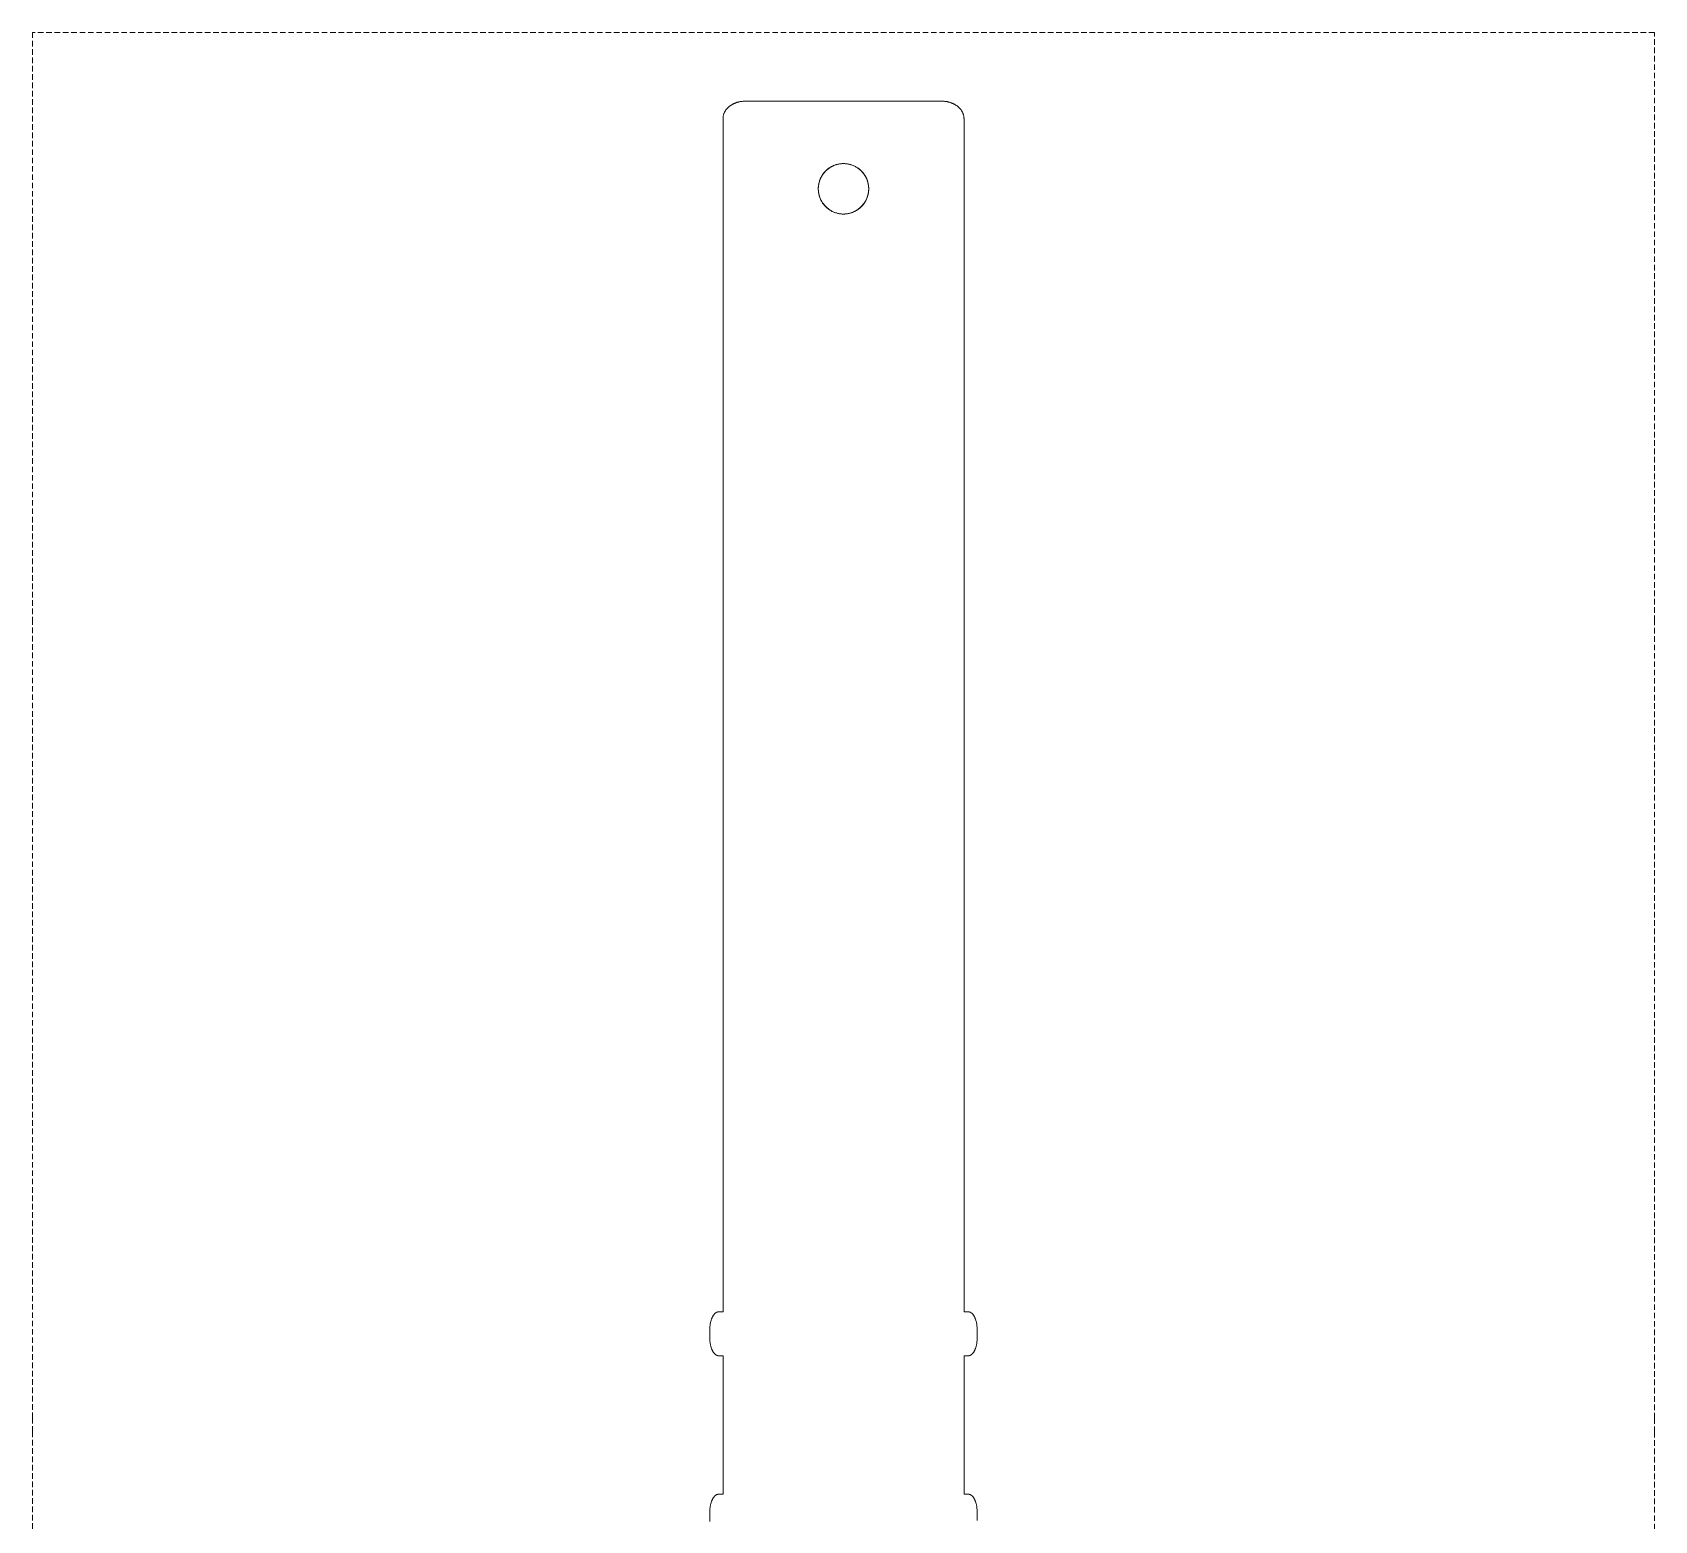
# Model space of a CAD drawing. Header units: millimetres. Extents: x -75 to 3710, y -20 to 2482.
# Drawn here: x 1487.7 to 1857.9, y 322.4 to 661.9 of the extents above; entities that cross this region are included whole.
import ezdxf

# ---------------------------------------------------------------- set-up
doc = ezdxf.new("R2010")
doc.units = ezdxf.units.MM
doc.linetypes.add('HIDDEN', pattern=[1.905, 1.27, -0.635])
doc.layers.add('ZANO_R', color=7, linetype='Continuous', lineweight=0)
doc.layers.add('ZANO_R_przerywana', color=7, linetype='HIDDEN', lineweight=0)

msp = doc.modelspace()

# ---------------------------------------------------------------- linework, layer by layer
at = {"layer": 'ZANO_R'}
for p, q in [((1645.87, 644.05), (1645.93, 644.13)), ((1645.93, 644.13), (1645.99, 644.22)), ((1645.99, 644.22), (1646.05, 644.3)), ((1646.05, 644.3), (1646.12, 644.39)), ((1646.12, 644.39), (1646.19, 644.47)), ((1646.19, 644.47), (1646.26, 644.55)), ((1646.26, 644.55), (1646.33, 644.63)), ((1646.33, 644.63), (1646.41, 644.7)), ((1646.41, 644.7), (1646.49, 644.78)), ((1646.49, 644.78), (1646.57, 644.85)), ((1646.57, 644.85), (1646.65, 644.92)), ((1646.65, 644.92), (1646.73, 644.99)), ((1646.73, 644.99), (1646.81, 645.06)), ((1646.81, 645.06), (1646.91, 645.13)), ((1646.91, 645.13), (1647, 645.2)), ((1647, 645.2), (1647.1, 645.26)), ((1647.1, 645.26), (1647.2, 645.33)), ((1647.2, 645.33), (1647.29, 645.39)), ((1647.29, 645.39), (1647.4, 645.45)), ((1647.4, 645.45), (1647.5, 645.51)), ((1647.5, 645.51), (1647.6, 645.56)), ((1647.6, 645.56), (1647.7, 645.61)), ((1647.7, 645.61), (1647.81, 645.66)), ((1647.81, 645.66), (1647.92, 645.71)), ((1647.92, 645.71), (1648.02, 645.76)), ((1648.02, 645.76), (1648.13, 645.8)), ((1648.13, 645.8), (1648.24, 645.84)), ((1648.24, 645.84), (1648.35, 645.88)), ((1648.35, 645.88), (1648.46, 645.92)), ((1648.46, 645.92), (1648.58, 645.96)), ((1648.58, 645.96), (1648.7, 645.99)), ((1648.7, 645.99), (1648.82, 646.02)), ((1648.82, 646.02), (1648.94, 646.05)), ((1648.94, 646.05), (1649.06, 646.08)), ((1649.06, 646.08), (1649.19, 646.11)), ((1649.19, 646.11), (1649.31, 646.13)), ((1649.31, 646.13), (1649.43, 646.15)), ((1649.43, 646.15), (1649.56, 646.17)), ((1649.56, 646.17), (1649.68, 646.18)), ((1649.68, 646.18), (1649.8, 646.2)), ((1649.8, 646.2), (1649.93, 646.21)), ((1649.93, 646.21), (1650.05, 646.22)), ((1650.05, 646.22), (1650.18, 646.22)), ((1650.18, 646.22), (1650.3, 646.22)), ((1650.3, 646.22), (1650.43, 646.23)), ((1650.43, 646.23), (1655.74, 646.23)), ((1655.74, 646.23), (1656.71, 646.23)), ((1656.71, 646.23), (1688.9, 646.23)), ((1688.9, 646.23), (1689.87, 646.23)), ((1689.87, 646.23), (1695.18, 646.23)), ((1695.18, 646.23), (1695.31, 646.22)), ((1695.31, 646.22), (1695.43, 646.22)), ((1695.43, 646.22), (1695.56, 646.22)), ((1695.56, 646.22), (1695.68, 646.21)), ((1695.68, 646.21), (1695.81, 646.2)), ((1695.81, 646.2), (1695.93, 646.18)), ((1695.93, 646.18), (1696.06, 646.17)), ((1696.06, 646.17), (1696.18, 646.15)), ((1696.18, 646.15), (1696.3, 646.13)), ((1696.3, 646.13), (1696.43, 646.11)), ((1696.43, 646.11), (1696.55, 646.08)), ((1696.55, 646.08), (1696.67, 646.05)), ((1696.67, 646.05), (1696.79, 646.02)), ((1696.79, 646.02), (1696.91, 645.99)), ((1696.91, 645.99), (1697.03, 645.96)), ((1697.03, 645.96), (1697.15, 645.92)), ((1697.15, 645.92), (1697.26, 645.88)), ((1697.26, 645.88), (1697.37, 645.84)), ((1697.37, 645.84), (1697.48, 645.8)), ((1697.48, 645.8), (1697.59, 645.76)), ((1697.59, 645.76), (1697.7, 645.71)), ((1697.7, 645.71), (1697.8, 645.66)), ((1697.8, 645.66), (1697.91, 645.61)), ((1697.91, 645.61), (1698.01, 645.56)), ((1698.01, 645.56), (1698.12, 645.51)), ((1698.12, 645.51), (1698.22, 645.45)), ((1698.22, 645.45), (1698.32, 645.39)), ((1698.32, 645.39), (1698.42, 645.33)), ((1698.42, 645.33), (1698.52, 645.26)), ((1698.52, 645.26), (1698.61, 645.2)), ((1698.61, 645.2), (1698.71, 645.13)), ((1698.71, 645.13), (1698.8, 645.06)), ((1698.8, 645.06), (1698.88, 644.99)), ((1698.88, 644.99), (1698.97, 644.92)), ((1698.97, 644.92), (1699.05, 644.85)), ((1699.05, 644.85), (1699.13, 644.78)), ((1699.13, 644.78), (1699.2, 644.7)), ((1699.2, 644.7), (1699.28, 644.63)), ((1699.28, 644.63), (1699.35, 644.55)), ((1699.35, 644.55), (1699.43, 644.47)), ((1699.43, 644.47), (1699.49, 644.39)), ((1699.49, 644.39), (1699.56, 644.3)), ((1699.56, 644.3), (1699.62, 644.22)), ((1699.62, 644.22), (1699.69, 644.13)), ((1699.69, 644.13), (1699.75, 644.05)), ((1645.31, 642.42), (1645.32, 642.52)), ((1645.31, 642.32), (1645.31, 642.42)), ((1645.31, 642.23), (1645.31, 642.32)), ((1645.31, 611.23), (1645.31, 642.23)), ((1645.32, 642.52), (1645.33, 642.62)), ((1645.33, 642.62), (1645.35, 642.72)), ((1645.35, 642.72), (1645.36, 642.82)), ((1645.36, 642.82), (1645.38, 642.91)), ((1645.38, 642.91), (1645.41, 643.01)), ((1645.41, 643.01), (1645.43, 643.11)), ((1645.43, 643.11), (1645.46, 643.21)), ((1645.46, 643.21), (1645.5, 643.3)), ((1645.5, 643.3), (1645.53, 643.4)), ((1645.53, 643.4), (1645.57, 643.5)), ((1645.57, 643.5), (1645.61, 643.59)), ((1645.61, 643.59), (1645.66, 643.68)), ((1645.66, 643.68), (1645.71, 643.77)), ((1645.71, 643.77), (1645.76, 643.87)), ((1645.76, 643.87), (1645.81, 643.96)), ((1645.81, 643.96), (1645.87, 644.05)), ((1699.75, 644.05), (1699.8, 643.96)), ((1699.8, 643.96), (1699.86, 643.87)), ((1699.86, 643.87), (1699.91, 643.77)), ((1699.91, 643.77), (1699.96, 643.68)), ((1699.96, 643.68), (1700, 643.59)), ((1700, 643.59), (1700.04, 643.5)), ((1700.04, 643.5), (1700.08, 643.4)), ((1700.08, 643.4), (1700.12, 643.3)), ((1700.12, 643.3), (1700.15, 643.21)), ((1700.15, 643.21), (1700.18, 643.11)), ((1700.18, 643.11), (1700.21, 643.01)), ((1700.21, 643.01), (1700.23, 642.91)), ((1700.23, 642.91), (1700.25, 642.82)), ((1700.25, 642.82), (1700.27, 642.72)), ((1700.27, 642.72), (1700.28, 642.62)), ((1700.28, 642.62), (1700.29, 642.52)), ((1700.29, 642.52), (1700.3, 642.42)), ((1700.3, 642.42), (1700.3, 642.32)), ((1700.3, 642.32), (1700.31, 642.23)), ((1700.31, 642.23), (1700.31, 611.23)), ((1667.95, 629.3), (1667.84, 629.13)), ((1667.89, 629.21), (1668, 629.38)), ((1668.05, 629.46), (1667.95, 629.3)), ((1668, 629.38), (1668.11, 629.54)), ((1668.17, 629.62), (1668.05, 629.46)), ((1668.11, 629.54), (1668.23, 629.71)), ((1668.28, 629.78), (1668.17, 629.62)), ((1668.23, 629.71), (1668.35, 629.86)), ((1668.41, 629.93), (1668.28, 629.78)), ((1668.35, 629.86), (1668.48, 630.01)), ((1668.54, 630.08), (1668.41, 629.93)), ((1668.48, 630.01), (1668.61, 630.16)), ((1668.67, 630.22), (1668.54, 630.08)), ((1668.61, 630.16), (1668.75, 630.3)), ((1668.81, 630.36), (1668.67, 630.22)), ((1668.75, 630.3), (1668.89, 630.44)), ((1668.95, 630.49), (1668.81, 630.36)), ((1668.89, 630.44), (1669.04, 630.57)), ((1669.1, 630.62), (1668.95, 630.49)), ((1669.04, 630.57), (1669.19, 630.7)), ((1669.25, 630.75), (1669.1, 630.62)), ((1669.19, 630.7), (1669.35, 630.82)), ((1669.41, 630.87), (1669.25, 630.75)), ((1669.35, 630.82), (1669.51, 630.94)), ((1669.57, 630.98), (1669.41, 630.87)), ((1669.51, 630.94), (1669.68, 631.05)), ((1669.74, 631.09), (1669.57, 630.98)), ((1669.68, 631.05), (1669.84, 631.15)), ((1669.9, 631.19), (1669.74, 631.09)), ((1669.84, 631.15), (1670.02, 631.25)), ((1670.07, 631.29), (1669.9, 631.19)), ((1670.02, 631.25), (1670.19, 631.35)), ((1670.25, 631.38), (1670.07, 631.29)), ((1670.19, 631.35), (1670.37, 631.43)), ((1670.43, 631.46), (1670.25, 631.38)), ((1670.37, 631.43), (1670.55, 631.52)), ((1670.61, 631.54), (1670.43, 631.46)), ((1670.55, 631.52), (1670.73, 631.59)), ((1670.79, 631.61), (1670.61, 631.54)), ((1670.73, 631.59), (1670.92, 631.66)), ((1670.97, 631.68), (1670.79, 631.61)), ((1670.92, 631.66), (1671.11, 631.72)), ((1671.16, 631.74), (1670.97, 631.68)), ((1671.11, 631.72), (1671.3, 631.78)), ((1671.35, 631.79), (1671.16, 631.74)), ((1671.3, 631.78), (1671.49, 631.82)), ((1671.54, 631.83), (1671.35, 631.79)), ((1671.49, 631.82), (1671.69, 631.87)), ((1671.73, 631.87), (1671.54, 631.83)), ((1671.69, 631.87), (1671.88, 631.9)), ((1671.93, 631.91), (1671.73, 631.87)), ((1671.88, 631.9), (1672.08, 631.93)), ((1672.12, 631.93), (1671.93, 631.91)), ((1672.08, 631.93), (1672.28, 631.95)), ((1672.32, 631.95), (1672.12, 631.93)), ((1672.28, 631.95), (1672.47, 631.97)), ((1672.51, 631.97), (1672.32, 631.95)), ((1672.47, 631.97), (1672.67, 631.97)), ((1672.71, 631.98), (1672.51, 631.97)), ((1672.67, 631.97), (1672.87, 631.98)), ((1672.9, 631.98), (1672.71, 631.98)), ((1672.87, 631.98), (1673.07, 631.97)), ((1673.1, 631.97), (1672.9, 631.98)), ((1673.07, 631.97), (1673.27, 631.96)), ((1673.3, 631.95), (1673.1, 631.97)), ((1673.27, 631.96), (1673.46, 631.94)), ((1673.49, 631.93), (1673.3, 631.95)), ((1673.46, 631.94), (1673.66, 631.91)), ((1673.69, 631.91), (1673.49, 631.93)), ((1673.66, 631.91), (1673.86, 631.88)), ((1673.88, 631.87), (1673.69, 631.91)), ((1673.86, 631.88), (1674.05, 631.84)), ((1674.07, 631.84), (1673.88, 631.87)), ((1674.05, 631.84), (1674.24, 631.79)), ((1674.26, 631.79), (1674.07, 631.84)), ((1674.24, 631.79), (1674.44, 631.74)), ((1674.45, 631.74), (1674.26, 631.79)), ((1674.44, 631.74), (1674.63, 631.68)), ((1674.64, 631.68), (1674.45, 631.74)), ((1674.63, 631.68), (1674.81, 631.61)), ((1674.82, 631.61), (1674.64, 631.68)), ((1674.81, 631.61), (1675, 631.54)), ((1675.01, 631.54), (1674.82, 631.61)), ((1675, 631.54), (1675.18, 631.46)), ((1675.19, 631.46), (1675.01, 631.54)), ((1675.18, 631.46), (1675.36, 631.38)), ((1675.36, 631.38), (1675.19, 631.46)), ((1675.54, 631.29), (1675.36, 631.38)), ((1675.36, 631.38), (1675.54, 631.29)), ((1675.71, 631.19), (1675.54, 631.29)), ((1675.54, 631.29), (1675.71, 631.19)), ((1675.88, 631.09), (1675.71, 631.19)), ((1675.71, 631.19), (1675.88, 631.09)), ((1676.04, 630.98), (1675.88, 631.09)), ((1675.88, 631.09), (1676.04, 630.98)), ((1676.2, 630.87), (1676.04, 630.98)), ((1676.04, 630.98), (1676.21, 630.86)), ((1676.36, 630.75), (1676.2, 630.87)), ((1676.21, 630.86), (1676.36, 630.74)), ((1676.51, 630.62), (1676.36, 630.75)), ((1676.36, 630.74), (1676.52, 630.62)), ((1676.66, 630.5), (1676.51, 630.62)), ((1676.52, 630.62), (1676.67, 630.49)), ((1676.8, 630.36), (1676.66, 630.5)), ((1676.67, 630.49), (1676.81, 630.35)), ((1676.94, 630.22), (1676.8, 630.36)), ((1676.81, 630.35), (1676.95, 630.21)), ((1677.07, 630.08), (1676.94, 630.22)), ((1676.95, 630.21), (1677.09, 630.07)), ((1677.2, 629.93), (1677.07, 630.08)), ((1677.09, 630.07), (1677.22, 629.92)), ((1677.33, 629.78), (1677.2, 629.93)), ((1677.22, 629.92), (1677.34, 629.76)), ((1677.45, 629.62), (1677.33, 629.78)), ((1677.34, 629.76), (1677.46, 629.6)), ((1677.56, 629.46), (1677.45, 629.62)), ((1677.46, 629.6), (1677.57, 629.44)), ((1677.67, 629.3), (1677.56, 629.46)), ((1677.57, 629.44), (1677.68, 629.27)), ((1677.77, 629.13), (1677.67, 629.3)), ((1677.68, 629.27), (1677.79, 629.1)), ((1667.08, 626.72), (1667.06, 626.52)), ((1667.06, 626.39), (1667.07, 626.59)), ((1667.06, 626.52), (1667.06, 626.32)), ((1667.06, 626.19), (1667.06, 626.39)), ((1667.06, 626.32), (1667.06, 626.13)), ((1667.06, 625.99), (1667.06, 626.19)), ((1667.06, 626.13), (1667.06, 625.93)), ((1667.07, 625.79), (1667.06, 625.99)), ((1667.06, 625.93), (1667.08, 625.74)), ((1667.07, 626.59), (1667.08, 626.79)), ((1667.09, 625.6), (1667.07, 625.79)), ((1667.08, 626.79), (1667.11, 626.98)), ((1667.1, 626.91), (1667.08, 626.72)), ((1667.08, 625.74), (1667.1, 625.54)), ((1667.12, 625.4), (1667.09, 625.6)), ((1667.12, 627.11), (1667.1, 626.91)), ((1667.11, 626.98), (1667.14, 627.18)), ((1667.16, 627.3), (1667.12, 627.11)), ((1667.14, 627.18), (1667.17, 627.37)), ((1667.2, 627.49), (1667.16, 627.3)), ((1667.17, 627.37), (1667.22, 627.57)), ((1667.24, 627.68), (1667.2, 627.49)), ((1667.22, 627.57), (1667.27, 627.76)), ((1667.3, 627.87), (1667.24, 627.68)), ((1667.27, 627.76), (1667.32, 627.95)), ((1667.36, 628.06), (1667.3, 627.87)), ((1667.32, 627.95), (1667.38, 628.14)), ((1667.42, 628.24), (1667.36, 628.06)), ((1667.38, 628.14), (1667.45, 628.32)), ((1667.49, 628.43), (1667.42, 628.24)), ((1667.45, 628.32), (1667.53, 628.51)), ((1667.57, 628.61), (1667.49, 628.43)), ((1667.53, 628.51), (1667.61, 628.69)), ((1667.66, 628.78), (1667.57, 628.61)), ((1667.61, 628.69), (1667.7, 628.87)), ((1667.75, 628.96), (1667.66, 628.78)), ((1667.7, 628.87), (1667.79, 629.04)), ((1667.84, 629.13), (1667.75, 628.96)), ((1667.79, 629.04), (1667.89, 629.21)), ((1677.87, 628.96), (1677.77, 629.13)), ((1677.79, 629.1), (1677.88, 628.93)), ((1677.96, 628.78), (1677.87, 628.96)), ((1677.88, 628.93), (1677.97, 628.75)), ((1678.04, 628.61), (1677.96, 628.78)), ((1677.97, 628.75), (1678.06, 628.57)), ((1678.12, 628.43), (1678.04, 628.61)), ((1678.06, 628.57), (1678.13, 628.39)), ((1678.19, 628.24), (1678.12, 628.43)), ((1678.13, 628.39), (1678.21, 628.2)), ((1678.26, 628.06), (1678.19, 628.24)), ((1678.21, 628.2), (1678.27, 628.02)), ((1678.32, 627.87), (1678.26, 628.06)), ((1678.27, 628.02), (1678.33, 627.83)), ((1678.37, 627.68), (1678.32, 627.87)), ((1678.33, 627.83), (1678.38, 627.64)), ((1678.42, 627.49), (1678.37, 627.68)), ((1678.38, 627.64), (1678.43, 627.44)), ((1678.46, 627.3), (1678.42, 627.49)), ((1678.43, 627.44), (1678.47, 627.25)), ((1678.49, 627.11), (1678.46, 627.3)), ((1678.47, 627.25), (1678.5, 627.05)), ((1678.52, 626.91), (1678.49, 627.11)), ((1678.5, 627.05), (1678.52, 626.86)), ((1678.53, 625.67), (1678.51, 625.47)), ((1678.54, 626.72), (1678.52, 626.91)), ((1678.52, 626.86), (1678.54, 626.66)), ((1678.52, 625.54), (1678.54, 625.74)), ((1678.55, 625.86), (1678.53, 625.67)), ((1678.55, 626.52), (1678.54, 626.72)), ((1678.54, 626.66), (1678.55, 626.46)), ((1678.54, 625.74), (1678.55, 625.93)), ((1678.56, 626.32), (1678.55, 626.52)), ((1678.55, 626.46), (1678.56, 626.26)), ((1678.56, 626.26), (1678.55, 626.06)), ((1678.55, 625.93), (1678.56, 626.13)), ((1678.55, 626.06), (1678.55, 625.86)), ((1678.56, 626.13), (1678.56, 626.32)), ((1667.1, 625.54), (1667.12, 625.35)), ((1667.15, 625.2), (1667.12, 625.4)), ((1667.12, 625.35), (1667.16, 625.15)), ((1667.19, 625.01), (1667.15, 625.2)), ((1667.16, 625.15), (1667.2, 624.96)), ((1667.23, 624.82), (1667.19, 625.01)), ((1667.2, 624.96), (1667.24, 624.77)), ((1667.28, 624.62), (1667.23, 624.82)), ((1667.24, 624.77), (1667.3, 624.58)), ((1667.34, 624.43), (1667.28, 624.62)), ((1667.3, 624.58), (1667.36, 624.39)), ((1667.41, 624.25), (1667.34, 624.43)), ((1667.36, 624.39), (1667.42, 624.21)), ((1667.48, 624.06), (1667.41, 624.25)), ((1667.42, 624.21), (1667.49, 624.03)), ((1667.56, 623.88), (1667.48, 624.06)), ((1667.49, 624.03), (1667.57, 623.84)), ((1667.64, 623.7), (1667.56, 623.88)), ((1667.57, 623.84), (1667.66, 623.67)), ((1667.73, 623.52), (1667.64, 623.7)), ((1667.66, 623.67), (1667.75, 623.49)), ((1667.83, 623.35), (1667.73, 623.52)), ((1667.75, 623.49), (1667.84, 623.32)), ((1667.93, 623.18), (1667.83, 623.35)), ((1667.84, 623.32), (1667.95, 623.15)), ((1668.04, 623.01), (1667.93, 623.18)), ((1667.95, 623.15), (1668.05, 622.99)), ((1668.15, 622.85), (1668.04, 623.01)), ((1668.05, 622.99), (1668.17, 622.83)), ((1668.27, 622.69), (1668.15, 622.85)), ((1668.17, 622.83), (1668.29, 622.67)), ((1668.4, 622.54), (1668.27, 622.69)), ((1668.29, 622.67), (1668.41, 622.52)), ((1668.53, 622.39), (1668.4, 622.54)), ((1668.41, 622.52), (1668.54, 622.37)), ((1668.66, 622.24), (1668.53, 622.39)), ((1668.54, 622.37), (1668.67, 622.23)), ((1668.8, 622.1), (1668.66, 622.24)), ((1668.67, 622.23), (1668.81, 622.09)), ((1668.95, 621.96), (1668.8, 622.1)), ((1668.81, 622.09), (1668.95, 621.96)), ((1668.95, 621.96), (1669.1, 621.83)), ((1669.1, 621.83), (1668.95, 621.96)), ((1676.57, 621.88), (1676.42, 621.75)), ((1676.51, 621.83), (1676.66, 621.96)), ((1676.72, 622.01), (1676.57, 621.88)), ((1676.66, 621.96), (1676.8, 622.09)), ((1676.86, 622.15), (1676.72, 622.01)), ((1676.8, 622.09), (1676.94, 622.23)), ((1677, 622.29), (1676.86, 622.15)), ((1676.94, 622.23), (1677.08, 622.37)), ((1677.13, 622.44), (1677, 622.29)), ((1677.08, 622.37), (1677.2, 622.52)), ((1677.26, 622.59), (1677.13, 622.44)), ((1677.2, 622.52), (1677.33, 622.67)), ((1677.38, 622.75), (1677.26, 622.59)), ((1677.33, 622.67), (1677.45, 622.83)), ((1677.5, 622.91), (1677.38, 622.75)), ((1677.45, 622.83), (1677.56, 622.99)), ((1677.61, 623.07), (1677.5, 622.91)), ((1677.56, 622.99), (1677.67, 623.16)), ((1677.72, 623.24), (1677.61, 623.07)), ((1677.67, 623.16), (1677.77, 623.32)), ((1677.82, 623.41), (1677.72, 623.24)), ((1677.77, 623.32), (1677.87, 623.49)), ((1677.91, 623.58), (1677.82, 623.41)), ((1677.87, 623.49), (1677.96, 623.67)), ((1678, 623.76), (1677.91, 623.58)), ((1677.96, 623.67), (1678.04, 623.85)), ((1678.08, 623.94), (1678, 623.76)), ((1678.04, 623.85), (1678.12, 624.03)), ((1678.16, 624.13), (1678.08, 623.94)), ((1678.12, 624.03), (1678.19, 624.21)), ((1678.23, 624.31), (1678.16, 624.13)), ((1678.19, 624.21), (1678.26, 624.39)), ((1678.29, 624.5), (1678.23, 624.31)), ((1678.26, 624.39), (1678.32, 624.58)), ((1678.35, 624.69), (1678.29, 624.5)), ((1678.32, 624.58), (1678.37, 624.77)), ((1678.4, 624.88), (1678.35, 624.69)), ((1678.37, 624.77), (1678.42, 624.96)), ((1678.44, 625.08), (1678.4, 624.88)), ((1678.42, 624.96), (1678.46, 625.15)), ((1678.48, 625.27), (1678.44, 625.08)), ((1678.46, 625.15), (1678.49, 625.35)), ((1678.51, 625.47), (1678.48, 625.27)), ((1678.49, 625.35), (1678.52, 625.54)), ((1669.1, 621.83), (1669.25, 621.7)), ((1669.25, 621.71), (1669.1, 621.83)), ((1669.41, 621.59), (1669.25, 621.71)), ((1669.25, 621.7), (1669.41, 621.59)), ((1669.41, 621.59), (1669.57, 621.47)), ((1669.57, 621.47), (1669.41, 621.59)), ((1669.57, 621.47), (1669.74, 621.36)), ((1669.74, 621.37), (1669.57, 621.47)), ((1669.9, 621.26), (1669.74, 621.37)), ((1669.74, 621.36), (1669.9, 621.26)), ((1669.9, 621.26), (1670.07, 621.17)), ((1670.08, 621.16), (1669.9, 621.26)), ((1670.07, 621.17), (1670.25, 621.08)), ((1670.25, 621.07), (1670.08, 621.16)), ((1670.25, 621.08), (1670.43, 620.99)), ((1670.43, 620.99), (1670.25, 621.07)), ((1670.43, 620.99), (1670.61, 620.91)), ((1670.62, 620.91), (1670.43, 620.99)), ((1670.61, 620.91), (1670.79, 620.84)), ((1670.8, 620.84), (1670.62, 620.91)), ((1670.79, 620.84), (1670.97, 620.78)), ((1670.99, 620.77), (1670.8, 620.84)), ((1670.97, 620.78), (1671.16, 620.72)), ((1671.18, 620.71), (1670.99, 620.77)), ((1671.16, 620.72), (1671.35, 620.66)), ((1671.37, 620.66), (1671.18, 620.71)), ((1671.35, 620.66), (1671.54, 620.62)), ((1671.56, 620.61), (1671.37, 620.66)), ((1671.54, 620.62), (1671.73, 620.58)), ((1671.76, 620.57), (1671.56, 620.61)), ((1671.73, 620.58), (1671.93, 620.54)), ((1671.95, 620.54), (1671.76, 620.57)), ((1671.93, 620.54), (1672.12, 620.52)), ((1672.15, 620.51), (1671.95, 620.54)), ((1672.12, 620.52), (1672.32, 620.5)), ((1672.35, 620.49), (1672.15, 620.51)), ((1672.32, 620.5), (1672.51, 620.48)), ((1672.54, 620.48), (1672.35, 620.49)), ((1672.51, 620.48), (1672.71, 620.48)), ((1672.74, 620.48), (1672.54, 620.48)), ((1672.71, 620.48), (1672.91, 620.48)), ((1672.94, 620.48), (1672.74, 620.48)), ((1672.91, 620.48), (1673.1, 620.48)), ((1673.14, 620.49), (1672.94, 620.48)), ((1673.1, 620.48), (1673.3, 620.5)), ((1673.34, 620.5), (1673.14, 620.49)), ((1673.3, 620.5), (1673.49, 620.52)), ((1673.53, 620.52), (1673.34, 620.5)), ((1673.49, 620.52), (1673.69, 620.54)), ((1673.73, 620.55), (1673.53, 620.52)), ((1673.69, 620.54), (1673.88, 620.58)), ((1673.93, 620.59), (1673.73, 620.55)), ((1673.88, 620.58), (1674.07, 620.62)), ((1674.12, 620.63), (1673.93, 620.59)), ((1674.07, 620.62), (1674.26, 620.66)), ((1674.31, 620.68), (1674.12, 620.63)), ((1674.26, 620.66), (1674.45, 620.72)), ((1674.5, 620.73), (1674.31, 620.68)), ((1674.45, 620.72), (1674.64, 620.78)), ((1674.69, 620.79), (1674.5, 620.73)), ((1674.64, 620.78), (1674.82, 620.84)), ((1674.88, 620.86), (1674.69, 620.79)), ((1674.82, 620.84), (1675.01, 620.91)), ((1675.06, 620.94), (1674.88, 620.86)), ((1675.01, 620.91), (1675.19, 620.99)), ((1675.24, 621.02), (1675.06, 620.94)), ((1675.19, 620.99), (1675.36, 621.08)), ((1675.42, 621.11), (1675.24, 621.02)), ((1675.36, 621.08), (1675.54, 621.17)), ((1675.6, 621.2), (1675.42, 621.11)), ((1675.54, 621.17), (1675.71, 621.26)), ((1675.77, 621.3), (1675.6, 621.2)), ((1675.71, 621.26), (1675.88, 621.37)), ((1675.94, 621.4), (1675.77, 621.3)), ((1675.88, 621.37), (1676.04, 621.47)), ((1676.1, 621.51), (1675.94, 621.4)), ((1676.04, 621.47), (1676.2, 621.59)), ((1676.26, 621.63), (1676.1, 621.51)), ((1676.2, 621.59), (1676.36, 621.7)), ((1676.42, 621.75), (1676.26, 621.63)), ((1676.36, 621.7), (1676.51, 621.83)), ((1645.31, 370.03), (1645.31, 611.23)), ((1700.31, 611.23), (1700.31, 370.03)), ((1642.31, 366.39), (1642.33, 366.58)), ((1642.33, 366.58), (1642.34, 366.76)), ((1642.34, 366.76), (1642.36, 366.95)), ((1642.36, 366.95), (1642.38, 367.13)), ((1642.38, 367.13), (1642.41, 367.32)), ((1642.41, 367.32), (1642.45, 367.5)), ((1642.45, 367.5), (1642.49, 367.69)), ((1642.49, 367.69), (1642.53, 367.87)), ((1642.53, 367.87), (1642.58, 368.05)), ((1642.58, 368.05), (1642.63, 368.22)), ((1642.63, 368.22), (1642.69, 368.39)), ((1642.69, 368.39), (1642.72, 368.47)), ((1642.72, 368.47), (1642.75, 368.55)), ((1642.75, 368.55), (1642.79, 368.63)), ((1642.79, 368.63), (1642.82, 368.71)), ((1642.82, 368.71), (1642.86, 368.79)), ((1642.86, 368.79), (1642.89, 368.86)), ((1642.89, 368.86), (1642.93, 368.93)), ((1642.93, 368.93), (1642.97, 369)), ((1642.97, 369), (1643.01, 369.07)), ((1643.01, 369.07), (1643.05, 369.14)), ((1643.05, 369.14), (1643.09, 369.2)), ((1643.09, 369.2), (1643.13, 369.26)), ((1643.13, 369.26), (1643.17, 369.32)), ((1643.17, 369.32), (1643.21, 369.38)), ((1643.21, 369.38), (1643.26, 369.44)), ((1643.26, 369.44), (1643.3, 369.49)), ((1643.3, 369.49), (1643.34, 369.54)), ((1643.34, 369.54), (1643.39, 369.59)), ((1643.39, 369.59), (1643.43, 369.63)), ((1643.43, 369.63), (1643.48, 369.67)), ((1643.48, 369.67), (1643.52, 369.71)), ((1643.52, 369.71), (1643.57, 369.75)), ((1643.57, 369.75), (1643.59, 369.77)), ((1643.59, 369.77), (1643.62, 369.79)), ((1643.62, 369.79), (1643.64, 369.8)), ((1643.64, 369.8), (1643.66, 369.82)), ((1643.66, 369.82), (1643.69, 369.84)), ((1643.69, 369.84), (1643.71, 369.85)), ((1643.71, 369.85), (1643.73, 369.86)), ((1643.73, 369.86), (1643.76, 369.88)), ((1643.76, 369.88), (1643.78, 369.89)), ((1643.78, 369.89), (1643.8, 369.9)), ((1643.8, 369.9), (1643.83, 369.92)), ((1643.83, 369.92), (1643.85, 369.93)), ((1643.85, 369.93), (1643.87, 369.94)), ((1643.87, 369.94), (1643.9, 369.95)), ((1643.9, 369.95), (1643.92, 369.96)), ((1643.92, 369.96), (1643.94, 369.97)), ((1643.94, 369.97), (1643.97, 369.97)), ((1643.97, 369.97), (1643.99, 369.98)), ((1643.99, 369.98), (1644.01, 369.99)), ((1644.01, 369.99), (1644.04, 370)), ((1644.04, 370), (1644.06, 370)), ((1644.06, 370), (1644.08, 370.01)), ((1644.08, 370.01), (1644.1, 370.01)), ((1644.1, 370.01), (1644.13, 370.02)), ((1644.13, 370.02), (1644.15, 370.02)), ((1644.15, 370.02), (1644.17, 370.02)), ((1644.17, 370.02), (1644.19, 370.03)), ((1644.19, 370.03), (1644.22, 370.03)), ((1644.22, 370.03), (1644.24, 370.03)), ((1644.24, 370.03), (1644.26, 370.03)), ((1644.26, 370.03), (1644.28, 370.03)), ((1644.28, 370.03), (1644.31, 370.03)), ((1644.31, 370.03), (1645.31, 370.03)), ((1700.31, 370.03), (1701.31, 370.03)), ((1701.31, 370.03), (1701.33, 370.03)), ((1701.33, 370.03), (1701.35, 370.03)), ((1701.35, 370.03), (1701.37, 370.03)), ((1701.37, 370.03), (1701.4, 370.03)), ((1701.4, 370.03), (1701.42, 370.03)), ((1701.42, 370.03), (1701.44, 370.02)), ((1701.44, 370.02), (1701.46, 370.02)), ((1701.46, 370.02), (1701.49, 370.02)), ((1701.49, 370.02), (1701.51, 370.01)), ((1701.51, 370.01), (1701.53, 370.01)), ((1701.53, 370.01), (1701.55, 370)), ((1701.55, 370), (1701.58, 370)), ((1701.58, 370), (1701.6, 369.99)), ((1701.6, 369.99), (1701.62, 369.98)), ((1701.62, 369.98), (1701.65, 369.97)), ((1701.65, 369.97), (1701.67, 369.97)), ((1701.67, 369.97), (1701.69, 369.96)), ((1701.69, 369.96), (1701.72, 369.95)), ((1701.72, 369.95), (1701.74, 369.94)), ((1701.74, 369.94), (1701.76, 369.93)), ((1701.76, 369.93), (1701.79, 369.92)), ((1701.79, 369.92), (1701.81, 369.9)), ((1701.81, 369.9), (1701.83, 369.89)), ((1701.83, 369.89), (1701.86, 369.88)), ((1701.86, 369.88), (1701.88, 369.86)), ((1701.88, 369.86), (1701.9, 369.85)), ((1701.9, 369.85), (1701.93, 369.84)), ((1701.93, 369.84), (1701.95, 369.82)), ((1701.95, 369.82), (1701.97, 369.8)), ((1701.97, 369.8), (1702, 369.79)), ((1702, 369.79), (1702.02, 369.77)), ((1702.02, 369.77), (1702.04, 369.75)), ((1702.04, 369.75), (1702.09, 369.71)), ((1702.09, 369.71), (1702.13, 369.67)), ((1702.13, 369.67), (1702.18, 369.63)), ((1702.18, 369.63), (1702.23, 369.59)), ((1702.23, 369.59), (1702.27, 369.54)), ((1702.27, 369.54), (1702.31, 369.49)), ((1702.31, 369.49), (1702.36, 369.44)), ((1702.36, 369.44), (1702.4, 369.38)), ((1702.4, 369.38), (1702.44, 369.32)), ((1702.44, 369.32), (1702.49, 369.26)), ((1702.49, 369.26), (1702.53, 369.2)), ((1702.53, 369.2), (1702.57, 369.14)), ((1702.57, 369.14), (1702.61, 369.07)), ((1702.61, 369.07), (1702.65, 369)), ((1702.65, 369), (1702.68, 368.93)), ((1702.68, 368.93), (1702.72, 368.86)), ((1702.72, 368.86), (1702.76, 368.79)), ((1702.76, 368.79), (1702.79, 368.71)), ((1702.79, 368.71), (1702.83, 368.63)), ((1702.83, 368.63), (1702.86, 368.55)), ((1702.86, 368.55), (1702.89, 368.47)), ((1702.89, 368.47), (1702.92, 368.39)), ((1702.92, 368.39), (1702.98, 368.22)), ((1702.98, 368.22), (1703.03, 368.05)), ((1703.03, 368.05), (1703.08, 367.87)), ((1703.08, 367.87), (1703.13, 367.69)), ((1703.13, 367.69), (1703.17, 367.5)), ((1703.17, 367.5), (1703.2, 367.32)), ((1703.2, 367.32), (1703.23, 367.13)), ((1703.23, 367.13), (1703.25, 366.95)), ((1703.25, 366.95), (1703.27, 366.76)), ((1703.27, 366.76), (1703.29, 366.58)), ((1703.29, 366.58), (1703.3, 366.39)), ((1642.31, 366.21), (1642.31, 366.39)), ((1642.31, 366.03), (1642.31, 366.21)), ((1642.31, 364.03), (1642.31, 366.03)), ((1642.31, 363.85), (1642.31, 364.03)), ((1642.31, 363.67), (1642.31, 363.85)), ((1642.33, 363.49), (1642.31, 363.67)), ((1642.34, 363.3), (1642.33, 363.49)), ((1642.36, 363.12), (1642.34, 363.3)), ((1642.38, 362.93), (1642.36, 363.12)), ((1642.41, 362.75), (1642.38, 362.93)), ((1703.23, 362.93), (1703.2, 362.75)), ((1703.25, 363.12), (1703.23, 362.93)), ((1703.27, 363.3), (1703.25, 363.12)), ((1703.29, 363.49), (1703.27, 363.3)), ((1703.3, 363.67), (1703.29, 363.49)), ((1703.3, 366.39), (1703.3, 366.21)), ((1703.3, 366.21), (1703.31, 366.03)), ((1703.31, 364.03), (1703.3, 363.85)), ((1703.3, 363.85), (1703.3, 363.67)), ((1703.31, 366.03), (1703.31, 364.03)), ((1642.45, 362.56), (1642.41, 362.75)), ((1642.49, 362.38), (1642.45, 362.56)), ((1642.53, 362.2), (1642.49, 362.38)), ((1642.58, 362.02), (1642.53, 362.2)), ((1642.63, 361.84), (1642.58, 362.02)), ((1642.69, 361.67), (1642.63, 361.84)), ((1642.72, 361.59), (1642.69, 361.67)), ((1642.75, 361.51), (1642.72, 361.59)), ((1642.79, 361.43), (1642.75, 361.51)), ((1642.82, 361.35), (1642.79, 361.43)), ((1642.86, 361.28), (1642.82, 361.35)), ((1642.89, 361.2), (1642.86, 361.28)), ((1642.93, 361.13), (1642.89, 361.2)), ((1642.97, 361.06), (1642.93, 361.13)), ((1643.01, 360.99), (1642.97, 361.06)), ((1643.05, 360.93), (1643.01, 360.99)), ((1643.09, 360.86), (1643.05, 360.93)), ((1643.13, 360.8), (1643.09, 360.86)), ((1643.17, 360.74), (1643.13, 360.8)), ((1643.21, 360.68), (1643.17, 360.74)), ((1643.26, 360.63), (1643.21, 360.68)), ((1643.3, 360.58), (1643.26, 360.63)), ((1643.34, 360.53), (1643.3, 360.58)), ((1643.39, 360.48), (1643.34, 360.53)), ((1643.43, 360.43), (1643.39, 360.48)), ((1643.48, 360.39), (1643.43, 360.43)), ((1643.52, 360.35), (1643.48, 360.39)), ((1643.57, 360.31), (1643.52, 360.35)), ((1643.59, 360.3), (1643.57, 360.31)), ((1643.62, 360.28), (1643.59, 360.3)), ((1643.64, 360.26), (1643.62, 360.28)), ((1643.66, 360.25), (1643.64, 360.26)), ((1643.69, 360.23), (1643.66, 360.25)), ((1643.71, 360.21), (1643.69, 360.23)), ((1643.73, 360.2), (1643.71, 360.21)), ((1643.76, 360.19), (1643.73, 360.2)), ((1643.78, 360.17), (1643.76, 360.19)), ((1643.8, 360.16), (1643.78, 360.17)), ((1643.83, 360.15), (1643.8, 360.16)), ((1643.85, 360.14), (1643.83, 360.15)), ((1643.87, 360.13), (1643.85, 360.14)), ((1643.9, 360.12), (1643.87, 360.13)), ((1643.92, 360.11), (1643.9, 360.12)), ((1643.94, 360.1), (1643.92, 360.11)), ((1643.97, 360.09), (1643.94, 360.1)), ((1643.99, 360.08), (1643.97, 360.09)), ((1644.01, 360.08), (1643.99, 360.08)), ((1644.04, 360.07), (1644.01, 360.08)), ((1644.06, 360.06), (1644.04, 360.07)), ((1644.08, 360.06), (1644.06, 360.06)), ((1644.1, 360.05), (1644.08, 360.06)), ((1644.13, 360.05), (1644.1, 360.05)), ((1644.15, 360.04), (1644.13, 360.05)), ((1644.17, 360.04), (1644.15, 360.04)), ((1644.19, 360.04), (1644.17, 360.04)), ((1644.22, 360.04), (1644.19, 360.04)), ((1644.24, 360.03), (1644.22, 360.04)), ((1644.26, 360.03), (1644.24, 360.03)), ((1644.28, 360.03), (1644.26, 360.03)), ((1644.31, 360.03), (1644.28, 360.03)), ((1645.31, 360.03), (1644.31, 360.03)), ((1645.31, 344.23), (1645.31, 360.03)), ((1701.31, 360.03), (1700.31, 360.03)), ((1700.31, 360.03), (1700.31, 344.23)), ((1701.33, 360.03), (1701.31, 360.03)), ((1701.35, 360.03), (1701.33, 360.03)), ((1701.37, 360.03), (1701.35, 360.03)), ((1701.4, 360.04), (1701.37, 360.03)), ((1701.42, 360.04), (1701.4, 360.04)), ((1701.44, 360.04), (1701.42, 360.04)), ((1701.46, 360.04), (1701.44, 360.04)), ((1701.49, 360.05), (1701.46, 360.04)), ((1701.51, 360.05), (1701.49, 360.05)), ((1701.53, 360.06), (1701.51, 360.05)), ((1701.55, 360.06), (1701.53, 360.06)), ((1701.58, 360.07), (1701.55, 360.06)), ((1701.6, 360.08), (1701.58, 360.07)), ((1701.62, 360.08), (1701.6, 360.08)), ((1701.65, 360.09), (1701.62, 360.08)), ((1701.67, 360.1), (1701.65, 360.09)), ((1701.69, 360.11), (1701.67, 360.1)), ((1701.72, 360.12), (1701.69, 360.11)), ((1701.74, 360.13), (1701.72, 360.12)), ((1701.76, 360.14), (1701.74, 360.13)), ((1701.79, 360.15), (1701.76, 360.14)), ((1701.81, 360.16), (1701.79, 360.15)), ((1701.83, 360.17), (1701.81, 360.16)), ((1701.86, 360.19), (1701.83, 360.17)), ((1701.88, 360.2), (1701.86, 360.19)), ((1701.9, 360.21), (1701.88, 360.2)), ((1701.93, 360.23), (1701.9, 360.21)), ((1701.95, 360.25), (1701.93, 360.23)), ((1701.97, 360.26), (1701.95, 360.25)), ((1702, 360.28), (1701.97, 360.26)), ((1702.02, 360.3), (1702, 360.28)), ((1702.04, 360.31), (1702.02, 360.3)), ((1702.09, 360.35), (1702.04, 360.31)), ((1702.13, 360.39), (1702.09, 360.35)), ((1702.18, 360.43), (1702.13, 360.39)), ((1702.23, 360.48), (1702.18, 360.43)), ((1702.27, 360.53), (1702.23, 360.48)), ((1702.31, 360.58), (1702.27, 360.53)), ((1702.36, 360.63), (1702.31, 360.58)), ((1702.4, 360.68), (1702.36, 360.63)), ((1702.44, 360.74), (1702.4, 360.68)), ((1702.49, 360.8), (1702.44, 360.74)), ((1702.53, 360.86), (1702.49, 360.8)), ((1702.57, 360.93), (1702.53, 360.86)), ((1702.61, 360.99), (1702.57, 360.93)), ((1702.65, 361.06), (1702.61, 360.99)), ((1702.68, 361.13), (1702.65, 361.06)), ((1702.72, 361.2), (1702.68, 361.13)), ((1702.76, 361.28), (1702.72, 361.2)), ((1702.79, 361.35), (1702.76, 361.28)), ((1702.83, 361.43), (1702.79, 361.35)), ((1702.86, 361.51), (1702.83, 361.43)), ((1702.89, 361.59), (1702.86, 361.51)), ((1702.92, 361.67), (1702.89, 361.59)), ((1702.98, 361.84), (1702.92, 361.67)), ((1703.03, 362.02), (1702.98, 361.84)), ((1703.08, 362.2), (1703.03, 362.02)), ((1703.13, 362.38), (1703.08, 362.2)), ((1703.17, 362.56), (1703.13, 362.38)), ((1703.2, 362.75), (1703.17, 362.56)), ((1645.31, 344.23), (1645.31, 328.43)), ((1700.31, 328.43), (1700.31, 344.23)), ((1642.45, 325.9), (1642.41, 325.72)), ((1642.49, 326.09), (1642.45, 325.9)), ((1642.53, 326.27), (1642.49, 326.09)), ((1642.58, 326.45), (1642.53, 326.27)), ((1642.63, 326.62), (1642.58, 326.45)), ((1642.69, 326.79), (1642.63, 326.62)), ((1642.72, 326.87), (1642.69, 326.79)), ((1642.75, 326.95), (1642.72, 326.87)), ((1642.79, 327.03), (1642.75, 326.95)), ((1642.82, 327.11), (1642.79, 327.03)), ((1642.86, 327.19), (1642.82, 327.11)), ((1642.89, 327.26), (1642.86, 327.19)), ((1642.93, 327.33), (1642.89, 327.26)), ((1642.97, 327.4), (1642.93, 327.33)), ((1643.01, 327.47), (1642.97, 327.4)), ((1643.05, 327.54), (1643.01, 327.47)), ((1643.09, 327.6), (1643.05, 327.54)), ((1643.13, 327.66), (1643.09, 327.6)), ((1643.17, 327.72), (1643.13, 327.66)), ((1643.21, 327.78), (1643.17, 327.72)), ((1643.26, 327.83), (1643.21, 327.78)), ((1643.3, 327.89), (1643.26, 327.83)), ((1643.34, 327.94), (1643.3, 327.89)), ((1643.39, 327.98), (1643.34, 327.94)), ((1643.43, 328.03), (1643.39, 327.98)), ((1643.48, 328.07), (1643.43, 328.03)), ((1643.52, 328.11), (1643.48, 328.07)), ((1643.57, 328.15), (1643.52, 328.11)), ((1643.59, 328.17), (1643.57, 328.15)), ((1643.62, 328.19), (1643.59, 328.17)), ((1643.64, 328.2), (1643.62, 328.19)), ((1643.66, 328.22), (1643.64, 328.2)), ((1643.69, 328.23), (1643.66, 328.22)), ((1643.71, 328.25), (1643.69, 328.23)), ((1643.73, 328.26), (1643.71, 328.25)), ((1643.76, 328.28), (1643.73, 328.26)), ((1643.78, 328.29), (1643.76, 328.28)), ((1643.8, 328.3), (1643.78, 328.29)), ((1643.83, 328.31), (1643.8, 328.3)), ((1643.85, 328.33), (1643.83, 328.31)), ((1643.87, 328.34), (1643.85, 328.33)), ((1643.9, 328.35), (1643.87, 328.34)), ((1643.92, 328.36), (1643.9, 328.35)), ((1643.94, 328.36), (1643.92, 328.36)), ((1643.97, 328.37), (1643.94, 328.36)), ((1643.99, 328.38), (1643.97, 328.37)), ((1644.01, 328.39), (1643.99, 328.38)), ((1644.04, 328.39), (1644.01, 328.39)), ((1644.06, 328.4), (1644.04, 328.39)), ((1644.08, 328.41), (1644.06, 328.4)), ((1644.1, 328.41), (1644.08, 328.41)), ((1644.13, 328.42), (1644.1, 328.41)), ((1644.15, 328.42), (1644.13, 328.42)), ((1644.17, 328.42), (1644.15, 328.42)), ((1644.19, 328.43), (1644.17, 328.42)), ((1644.22, 328.43), (1644.19, 328.43)), ((1644.24, 328.43), (1644.22, 328.43)), ((1644.26, 328.43), (1644.24, 328.43)), ((1644.28, 328.43), (1644.26, 328.43)), ((1644.31, 328.43), (1644.28, 328.43)), ((1645.31, 328.43), (1644.31, 328.43)), ((1701.31, 328.43), (1700.31, 328.43)), ((1701.33, 328.43), (1701.31, 328.43)), ((1701.35, 328.43), (1701.33, 328.43)), ((1701.37, 328.43), (1701.35, 328.43)), ((1701.4, 328.43), (1701.37, 328.43)), ((1701.42, 328.43), (1701.4, 328.43)), ((1701.44, 328.42), (1701.42, 328.43)), ((1701.46, 328.42), (1701.44, 328.42)), ((1701.49, 328.42), (1701.46, 328.42)), ((1701.51, 328.41), (1701.49, 328.42)), ((1701.53, 328.41), (1701.51, 328.41)), ((1701.55, 328.4), (1701.53, 328.41)), ((1701.58, 328.39), (1701.55, 328.4)), ((1701.6, 328.39), (1701.58, 328.39)), ((1701.62, 328.38), (1701.6, 328.39)), ((1701.65, 328.37), (1701.62, 328.38)), ((1701.67, 328.36), (1701.65, 328.37)), ((1701.69, 328.36), (1701.67, 328.36)), ((1701.72, 328.35), (1701.69, 328.36)), ((1701.74, 328.34), (1701.72, 328.35)), ((1701.76, 328.33), (1701.74, 328.34)), ((1701.79, 328.31), (1701.76, 328.33)), ((1701.81, 328.3), (1701.79, 328.31)), ((1701.83, 328.29), (1701.81, 328.3)), ((1701.86, 328.28), (1701.83, 328.29)), ((1701.88, 328.26), (1701.86, 328.28)), ((1701.9, 328.25), (1701.88, 328.26)), ((1701.93, 328.23), (1701.9, 328.25)), ((1701.95, 328.22), (1701.93, 328.23)), ((1701.97, 328.2), (1701.95, 328.22)), ((1702, 328.19), (1701.97, 328.2)), ((1702.02, 328.17), (1702, 328.19)), ((1702.04, 328.15), (1702.02, 328.17)), ((1702.09, 328.11), (1702.04, 328.15)), ((1702.13, 328.07), (1702.09, 328.11)), ((1702.18, 328.03), (1702.13, 328.07)), ((1702.23, 327.98), (1702.18, 328.03)), ((1702.27, 327.94), (1702.23, 327.98)), ((1702.31, 327.89), (1702.27, 327.94)), ((1702.36, 327.83), (1702.31, 327.89)), ((1702.4, 327.78), (1702.36, 327.83)), ((1702.44, 327.72), (1702.4, 327.78)), ((1702.49, 327.66), (1702.44, 327.72)), ((1702.53, 327.6), (1702.49, 327.66)), ((1702.57, 327.54), (1702.53, 327.6)), ((1702.61, 327.47), (1702.57, 327.54)), ((1702.65, 327.4), (1702.61, 327.47)), ((1702.68, 327.33), (1702.65, 327.4)), ((1702.72, 327.26), (1702.68, 327.33)), ((1702.76, 327.19), (1702.72, 327.26)), ((1702.79, 327.11), (1702.76, 327.19)), ((1702.83, 327.03), (1702.79, 327.11)), ((1702.86, 326.95), (1702.83, 327.03)), ((1702.89, 326.87), (1702.86, 326.95)), ((1702.92, 326.79), (1702.89, 326.87)), ((1702.98, 326.62), (1702.92, 326.79)), ((1703.03, 326.45), (1702.98, 326.62)), ((1703.08, 326.27), (1703.03, 326.45)), ((1703.13, 326.09), (1703.08, 326.27)), ((1703.17, 325.9), (1703.13, 326.09)), ((1703.2, 325.72), (1703.17, 325.9)), ((1642.33, 324.97), (1642.31, 324.79)), ((1642.31, 324.79), (1642.31, 324.61)), ((1642.31, 324.61), (1642.31, 324.43)), ((1642.31, 324.43), (1642.31, 322.43)), ((1642.31, 322.43), (1642.31, 322.25)), ((1642.34, 325.16), (1642.33, 324.97)), ((1642.36, 325.35), (1642.34, 325.16)), ((1642.38, 325.53), (1642.36, 325.35)), ((1642.41, 325.72), (1642.38, 325.53)), ((1703.23, 325.53), (1703.2, 325.72)), ((1703.25, 325.35), (1703.23, 325.53)), ((1703.27, 325.16), (1703.25, 325.35)), ((1703.29, 324.97), (1703.27, 325.16)), ((1703.3, 324.79), (1703.29, 324.97)), ((1703.3, 324.61), (1703.3, 324.79)), ((1703.31, 324.43), (1703.3, 324.61)), ((1703.31, 322.43), (1703.31, 324.43))]:
    msp.add_line(p, q, dxfattribs=at)
msp.add_circle((1672.81, 626.23), 5.75, dxfattribs=at)
at = {"layer": 'ZANO_R_przerywana'}
for p, q in [((1577.88, 661.9), (1487.73, 661.9)), ((1487.73, 661.9), (1487.73, 527.62)), ((1857.88, 661.9), (1577.88, 661.9)), ((1857.88, 527.62), (1857.88, 661.9)), ((1487.73, 345.79), (1487.73, 527.95)), ((1857.88, 527.95), (1857.88, 345.79)), ((1487.73, 342.67), (1487.73, 345.79)), ((1857.88, 345.79), (1857.88, 342.67)), ((1487.73, 160.51), (1487.73, 342.67)), ((1857.88, 342.67), (1857.88, 160.51))]:
    msp.add_line(p, q, dxfattribs=at)

doc.saveas('drawing.dxf')
